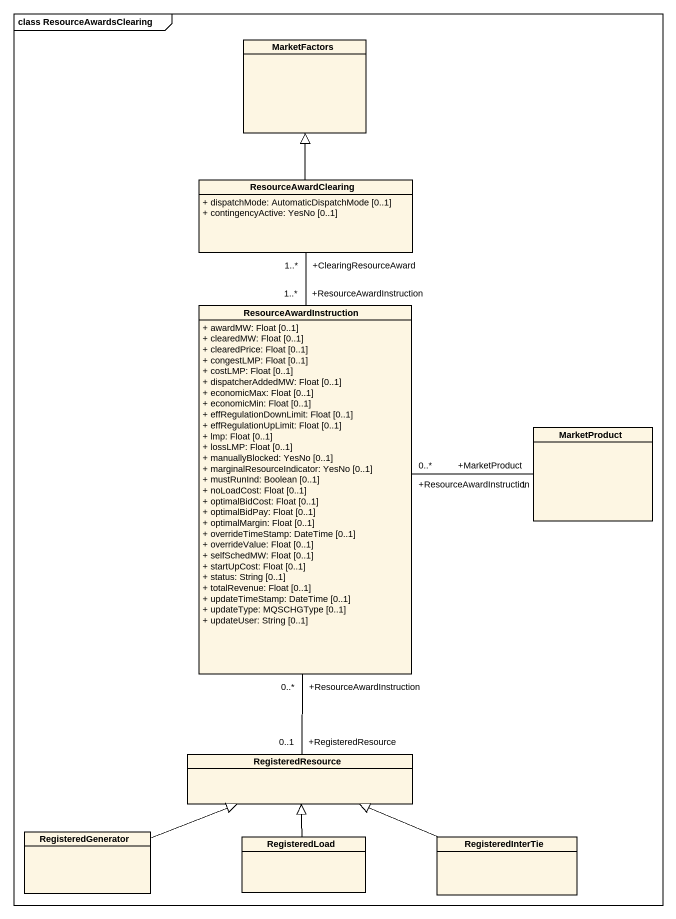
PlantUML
@startuml
mainframe class ResourceAwardsClearing
hide circle
hide empty members
skinparam classAttributeIconSize 0
class MarketFactors
class ResourceAwardClearing {
  + dispatchMode: AutomaticDispatchMode [0..1]
  + contingencyActive: YesNo [0..1]
}
class ResourceAwardInstruction {
  + awardMW: Float [0..1]
  + clearedMW: Float [0..1]
  + clearedPrice: Float [0..1]
  + congestLMP: Float [0..1]
  + costLMP: Float [0..1]
  + dispatcherAddedMW: Float [0..1]
  + economicMax: Float [0..1]
  + economicMin: Float [0..1]
  + effRegulationDownLimit: Float [0..1]
  + effRegulationUpLimit: Float [0..1]
  + lmp: Float [0..1]
  + lossLMP: Float [0..1]
  + manuallyBlocked: YesNo [0..1]
  + marginalResourceIndicator: YesNo [0..1]
  + mustRunInd: Boolean [0..1]
  + noLoadCost: Float [0..1]
  + optimalBidCost: Float [0..1]
  + optimalBidPay: Float [0..1]
  + optimalMargin: Float [0..1]
  + overrideTimeStamp: DateTime [0..1]
  + overrideValue: Float [0..1]
  + selfSchedMW: Float [0..1]
  + startUpCost: Float [0..1]
  + status: String [0..1]
  + totalRevenue: Float [0..1]
  + updateTimeStamp: DateTime [0..1]
  + updateType: MQSCHGType [0..1]
  + updateUser: String [0..1]
}
class MarketProduct
class RegisteredResource
class RegisteredGenerator
class RegisteredLoad
class RegisteredInterTie
ResourceAwardClearing -up-|> MarketFactors
ResourceAwardClearing "+ClearingResourceAward\n1..*" -- "+ResourceAwardInstruction\n1..*" ResourceAwardInstruction
ResourceAwardInstruction "+ResourceAwardInstruction\n0..*" -- "+RegisteredResource\n0..1" RegisteredResource
MarketProduct "+MarketProduct\n1" -left- "+ResourceAwardInstruction\n0..*" ResourceAwardInstruction
RegisteredGenerator -right-|> RegisteredResource
RegisteredLoad -up-|> RegisteredResource
RegisteredInterTie -left-|> RegisteredResource
@enduml
